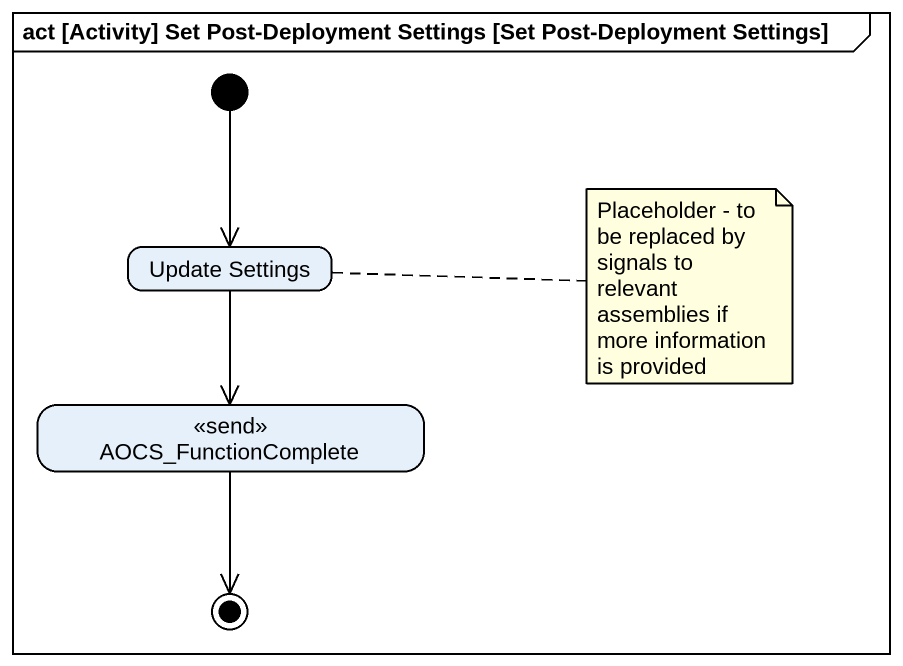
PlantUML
@startuml
mainframe act [Activity] Set Post-Deployment Settings [Set Post-Deployment Settings]
hide empty description
state "Update Settings" as Update_Settings
state AOCS_FunctionComplete <<send>>
[*] --> Update_Settings
Update_Settings --> AOCS_FunctionComplete
AOCS_FunctionComplete --> [*]
note right of Update_Settings : Placeholder - to be replaced by signals to relevant assemblies if more information is provided
@enduml
